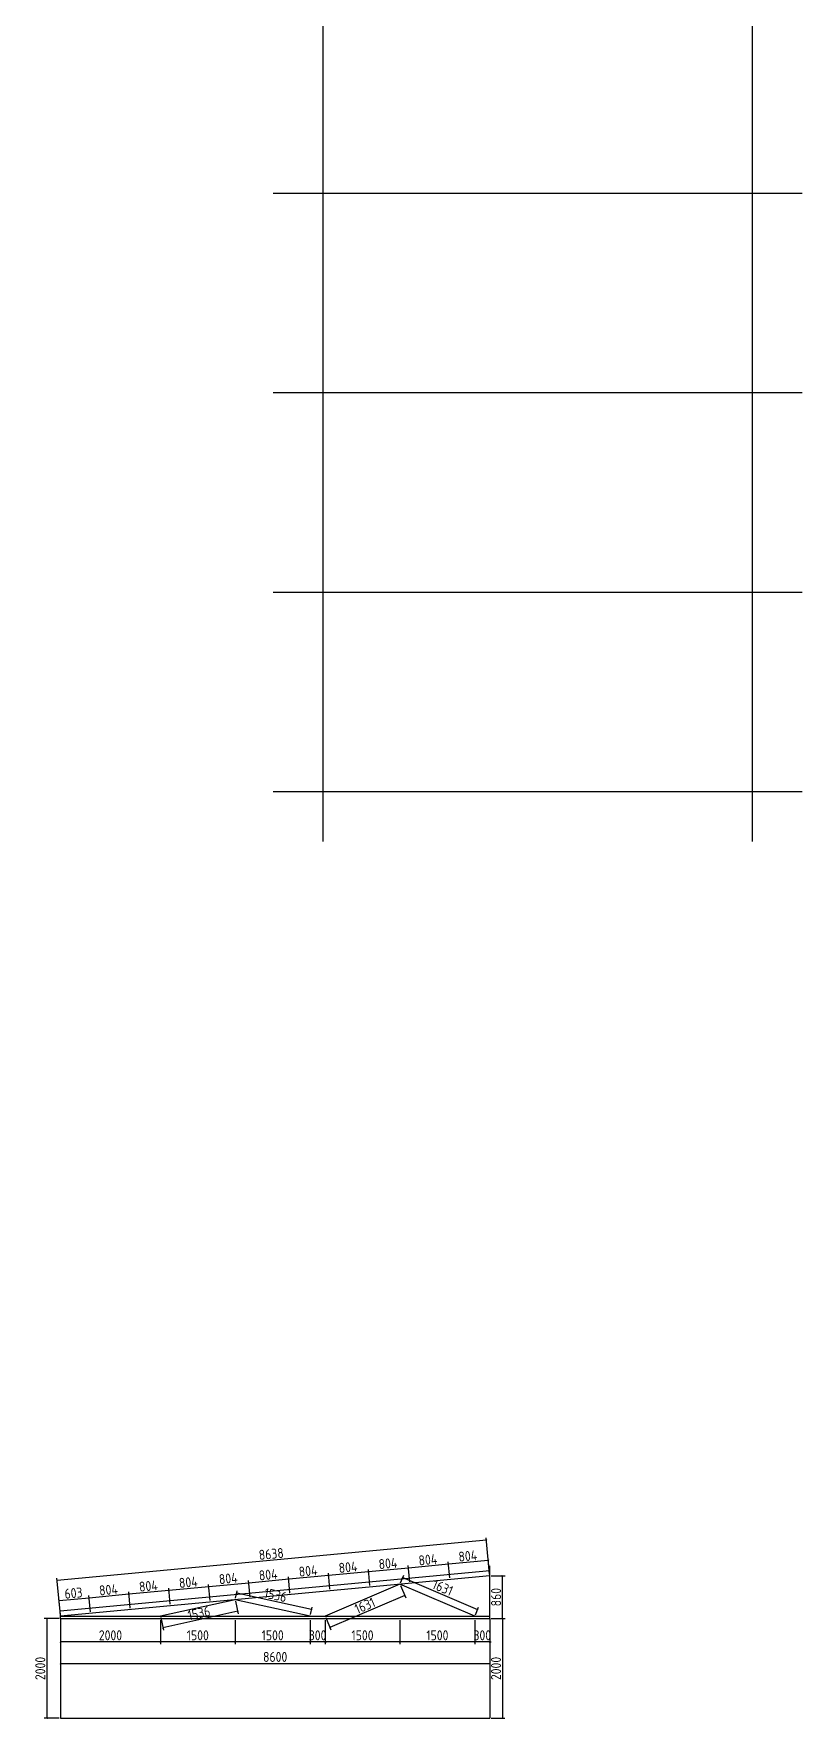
# Model space of a CAD drawing. Extents: x 2650716 to 2715620, y 1065593 to 1133200.
# Drawn here: x 2700222 to 2715620, y 1065593 to 1099396 of the extents above; entities that cross this region are included whole.
import ezdxf

# ---------------------------------------------------------------- set-up
doc = ezdxf.new("R2010")
doc.units = 0
doc.header["$LTSCALE"] = 1000
doc.header["$MEASUREMENT"] = 0
doc.layers.add('DOTE', color=1, linetype='Continuous')
doc.styles.get("Standard").update_dxf_attribs({"font": 'gbenor.shx', "bigfont": 'gbcbig.shx'})
doc.dimstyles.get("Standard").update_dxf_attribs({"dimscale": 100, "dimtxt": 2, "dimasz": 0.3, "dimexe": 0.5, "dimexo": 0.3, "dimgap": 0.3, "dimtad": 1, "dimdec": 0, "dimzin": 0, "dimdsep": 46, "dimtxsty": 'Standard', "dimblk": 'ARCHTICK', "dimcen": 0.09, "dimadec": 0, "dimazin": 0, "dimtfac": 1, "dimtdec": 0, "dimtix": 1, "dimtmove": 2, "dimatfit": 3, "dimfxl": 1, "dimtolj": 1, "dimtzin": 0, "dimarcsym": 0})

# ---------------------------------------------------------------- blocks, each defined once
blk = doc.blocks.new('_ArchTick')
at = {"color": 0, "linetype": 'ByBlock', "const_width": 0.4}
blk.add_lwpolyline([(-0.5, -0.5), (0.5, 0.5)], dxfattribs=at)
blk = doc.blocks.new('*D9025')
at = {"color": 3, "lineweight": -2}
for p, q in [((2700759, 1067582), (2700759, 1066663.5)), ((2709359, 1067582), (2709359, 1066663.5)), ((2700759, 1066713.5), (2709359, 1066713.5))]:
    blk.add_line(p, q, dxfattribs=at)
at = {"layer": 'Defpoints', "color": 0}
for p in [(2700759, 1067612), (2709359, 1067612), (2709359, 1066713.5)]:
    blk.add_point(p, dxfattribs=at)
at = {"color": 3, "lineweight": -2, "xscale": 30, "yscale": 30, "zscale": 30, "rotation": 180}
blk.add_blockref('_ArchTick', (2700759, 1066713.5), dxfattribs=at)
at = {"color": 3, "lineweight": -2, "xscale": 30, "yscale": 30, "zscale": 30}
blk.add_blockref('_ArchTick', (2709359, 1066713.5), dxfattribs=at)
at = {"color": 0, "insert": (2705059, 1066843.5), "char_height": 200, "attachment_point": 5}
blk.add_mtext('\\A1;8600', dxfattribs=at)
blk = doc.blocks.new('*D9038')
at = {"color": 3, "lineweight": -2}
for p, q in [((2709059, 1067582), (2709059, 1067097)), ((2709359, 1067582), (2709359, 1067097)), ((2709059, 1067147), (2709029, 1067147)), ((2709359, 1067147), (2709059, 1067147)), ((2709359, 1067147), (2709389, 1067147))]:
    blk.add_line(p, q, dxfattribs=at)
at = {"layer": 'Defpoints', "color": 0}
for p in [(2709059, 1067612), (2709359, 1067612), (2709059, 1067147)]:
    blk.add_point(p, dxfattribs=at)
at = {"color": 3, "lineweight": -2, "xscale": 30, "yscale": 30, "zscale": 30}
blk.add_blockref('_ArchTick', (2709059, 1067147), dxfattribs=at)
at = {"color": 3, "lineweight": -2, "xscale": 30, "yscale": 30, "zscale": 30, "rotation": 180}
blk.add_blockref('_ArchTick', (2709359, 1067147), dxfattribs=at)
at = {"color": 0, "insert": (2709209, 1067277), "char_height": 200, "attachment_point": 5}
blk.add_mtext('\\A1;300', dxfattribs=at)
blk = doc.blocks.new('*D9039')
at = {"color": 3, "lineweight": -2}
for p, q in [((2707559, 1067582), (2707559, 1067097)), ((2709059, 1067582), (2709059, 1067097)), ((2709059, 1067147), (2707559, 1067147))]:
    blk.add_line(p, q, dxfattribs=at)
at = {"layer": 'Defpoints', "color": 0}
for p in [(2707559, 1067612), (2709059, 1067612), (2707559, 1067147)]:
    blk.add_point(p, dxfattribs=at)
at = {"color": 3, "lineweight": -2, "xscale": 30, "yscale": 30, "zscale": 30, "rotation": 180}
blk.add_blockref('_ArchTick', (2707559, 1067147), dxfattribs=at)
at = {"color": 3, "lineweight": -2, "xscale": 30, "yscale": 30, "zscale": 30}
blk.add_blockref('_ArchTick', (2709059, 1067147), dxfattribs=at)
at = {"color": 0, "insert": (2708309, 1067277), "char_height": 200, "attachment_point": 5}
blk.add_mtext('\\A1;1500', dxfattribs=at)
blk = doc.blocks.new('*D9040')
at = {"color": 3, "lineweight": -2}
for p, q in [((2706059, 1067582), (2706059, 1067097)), ((2707559, 1067582), (2707559, 1067097)), ((2707559, 1067147), (2706059, 1067147))]:
    blk.add_line(p, q, dxfattribs=at)
at = {"layer": 'Defpoints', "color": 0}
for p in [(2706059, 1067612), (2707559, 1067612), (2706059, 1067147)]:
    blk.add_point(p, dxfattribs=at)
at = {"color": 3, "lineweight": -2, "xscale": 30, "yscale": 30, "zscale": 30, "rotation": 180}
blk.add_blockref('_ArchTick', (2706059, 1067147), dxfattribs=at)
at = {"color": 3, "lineweight": -2, "xscale": 30, "yscale": 30, "zscale": 30}
blk.add_blockref('_ArchTick', (2707559, 1067147), dxfattribs=at)
at = {"color": 0, "insert": (2706809, 1067277), "char_height": 200, "attachment_point": 5}
blk.add_mtext('\\A1;1500', dxfattribs=at)
blk = doc.blocks.new('*D9041')
at = {"color": 3, "lineweight": -2}
for p, q in [((2705759, 1067582), (2705759, 1067097)), ((2706059, 1067582), (2706059, 1067097)), ((2705759, 1067147), (2705729, 1067147)), ((2706059, 1067147), (2705759, 1067147)), ((2706059, 1067147), (2706089, 1067147))]:
    blk.add_line(p, q, dxfattribs=at)
at = {"layer": 'Defpoints', "color": 0}
for p in [(2705759, 1067612), (2706059, 1067612), (2705759, 1067147)]:
    blk.add_point(p, dxfattribs=at)
at = {"color": 3, "lineweight": -2, "xscale": 30, "yscale": 30, "zscale": 30}
blk.add_blockref('_ArchTick', (2705759, 1067147), dxfattribs=at)
at = {"color": 3, "lineweight": -2, "xscale": 30, "yscale": 30, "zscale": 30, "rotation": 180}
blk.add_blockref('_ArchTick', (2706059, 1067147), dxfattribs=at)
at = {"color": 0, "insert": (2705909, 1067277), "char_height": 200, "attachment_point": 5}
blk.add_mtext('\\A1;300', dxfattribs=at)
blk = doc.blocks.new('*D9042')
at = {"color": 3, "lineweight": -2}
for p, q in [((2704259, 1067582), (2704259, 1067097)), ((2705759, 1067582), (2705759, 1067097)), ((2705759, 1067147), (2704259, 1067147))]:
    blk.add_line(p, q, dxfattribs=at)
at = {"layer": 'Defpoints', "color": 0}
for p in [(2704259, 1067612), (2705759, 1067612), (2704259, 1067147)]:
    blk.add_point(p, dxfattribs=at)
at = {"color": 3, "lineweight": -2, "xscale": 30, "yscale": 30, "zscale": 30, "rotation": 180}
blk.add_blockref('_ArchTick', (2704259, 1067147), dxfattribs=at)
at = {"color": 3, "lineweight": -2, "xscale": 30, "yscale": 30, "zscale": 30}
blk.add_blockref('_ArchTick', (2705759, 1067147), dxfattribs=at)
at = {"color": 0, "insert": (2705009, 1067277), "char_height": 200, "attachment_point": 5}
blk.add_mtext('\\A1;1500', dxfattribs=at)
blk = doc.blocks.new('*D9043')
at = {"color": 3, "lineweight": -2}
for p, q in [((2702759, 1067582), (2702759, 1067097)), ((2704259, 1067582), (2704259, 1067097)), ((2704259, 1067147), (2702759, 1067147))]:
    blk.add_line(p, q, dxfattribs=at)
at = {"layer": 'Defpoints', "color": 0}
for p in [(2702759, 1067612), (2704259, 1067612), (2702759, 1067147)]:
    blk.add_point(p, dxfattribs=at)
at = {"color": 3, "lineweight": -2, "xscale": 30, "yscale": 30, "zscale": 30, "rotation": 180}
blk.add_blockref('_ArchTick', (2702759, 1067147), dxfattribs=at)
at = {"color": 3, "lineweight": -2, "xscale": 30, "yscale": 30, "zscale": 30}
blk.add_blockref('_ArchTick', (2704259, 1067147), dxfattribs=at)
at = {"color": 0, "insert": (2703509, 1067277), "char_height": 200, "attachment_point": 5}
blk.add_mtext('\\A1;1500', dxfattribs=at)
blk = doc.blocks.new('*D9044')
at = {"color": 3, "lineweight": -2}
for p, q in [((2700759, 1067552), (2700759, 1067097)), ((2702759, 1067582), (2702759, 1067097)), ((2702759, 1067147), (2700759, 1067147))]:
    blk.add_line(p, q, dxfattribs=at)
at = {"layer": 'Defpoints', "color": 0}
for p in [(2700759, 1067582), (2702759, 1067612), (2700759, 1067147)]:
    blk.add_point(p, dxfattribs=at)
at = {"color": 3, "lineweight": -2, "xscale": 30, "yscale": 30, "zscale": 30, "rotation": 180}
blk.add_blockref('_ArchTick', (2700759, 1067147), dxfattribs=at)
at = {"color": 3, "lineweight": -2, "xscale": 30, "yscale": 30, "zscale": 30}
blk.add_blockref('_ArchTick', (2702759, 1067147), dxfattribs=at)
at = {"color": 0, "insert": (2701759, 1067277), "char_height": 200, "attachment_point": 5}
blk.add_mtext('\\A1;2000', dxfattribs=at)
blk = doc.blocks.new('*D9045')
at = {"color": 3, "lineweight": -2}
for p, q in [((2700729, 1067612), (2700433, 1067612)), ((2700483, 1067612), (2700483, 1065612)), ((2700729, 1065612), (2700433, 1065612))]:
    blk.add_line(p, q, dxfattribs=at)
at = {"layer": 'Defpoints', "color": 0}
for p in [(2700759, 1067612), (2700483, 1065612), (2700759, 1065612)]:
    blk.add_point(p, dxfattribs=at)
at = {"color": 3, "lineweight": -2, "xscale": 30, "yscale": 30, "zscale": 30}
for p, rotation in [((2700483, 1067612), 90), ((2700483, 1065612), 270)]:
    blk.add_blockref('_ArchTick', p, dxfattribs=dict(at, rotation=rotation))
at = {"color": 0, "insert": (2700353, 1066612), "char_height": 200, "attachment_point": 5, "rotation": 90}
blk.add_mtext('\\A1;2000', dxfattribs=at)
blk = doc.blocks.new('*D9046')
at = {"color": 3, "lineweight": -2}
for p, q in [((2709389, 1067612), (2709664, 1067612)), ((2709614, 1067612), (2709614, 1065612)), ((2709389, 1065612), (2709664, 1065612))]:
    blk.add_line(p, q, dxfattribs=at)
at = {"layer": 'Defpoints', "color": 0}
for p in [(2709359, 1067612), (2709359, 1065612), (2709614, 1065612)]:
    blk.add_point(p, dxfattribs=at)
at = {"color": 3, "lineweight": -2, "xscale": 30, "yscale": 30, "zscale": 30}
for p, rotation in [((2709614, 1067612), 90), ((2709614, 1065612), 270)]:
    blk.add_blockref('_ArchTick', p, dxfattribs=dict(at, rotation=rotation))
at = {"color": 0, "insert": (2709484, 1066612), "char_height": 200, "attachment_point": 5, "rotation": 90}
blk.add_mtext('\\A1;2000', dxfattribs=at)
blk = doc.blocks.new('*D9214')
at = {"color": 3, "lineweight": -2}
for p, q in [((2708556, 1068427), (2708526, 1068751)), ((2709330, 1068777), (2708530, 1068701)), ((2709356, 1068502), (2709326, 1068827))]:
    blk.add_line(p, q, dxfattribs=at)
at = {"layer": 'Defpoints', "color": 0}
for p in [(2708530, 1068701), (2708559, 1068397), (2709359, 1068472)]:
    blk.add_point(p, dxfattribs=at)
at = {"color": 3, "lineweight": -2, "xscale": 30, "yscale": 30, "zscale": 30}
for p, rotation in [((2708530, 1068701), 185.3805899930239), ((2709330, 1068777), 5.380589993023871)]:
    blk.add_blockref('_ArchTick', p, dxfattribs=dict(at, rotation=rotation))
at = {"color": 0, "insert": (2708918, 1068868), "char_height": 200, "attachment_point": 5, "rotation": 5.3806}
blk.add_mtext('\\A1;804', dxfattribs=at)
blk = doc.blocks.new('*D9215')
at = {"color": 3, "lineweight": -2}
for p, q in [((2707756, 1068351), (2707726, 1068676)), ((2708530, 1068701), (2707730, 1068626)), ((2708556, 1068427), (2708526, 1068751))]:
    blk.add_line(p, q, dxfattribs=at)
at = {"layer": 'Defpoints', "color": 0}
for p in [(2707730, 1068626), (2707759, 1068321), (2708559, 1068397)]:
    blk.add_point(p, dxfattribs=at)
at = {"color": 3, "lineweight": -2, "xscale": 30, "yscale": 30, "zscale": 30}
for p, rotation in [((2707730, 1068626), 185.3805899930239), ((2708530, 1068701), 5.380589993023871)]:
    blk.add_blockref('_ArchTick', p, dxfattribs=dict(at, rotation=rotation))
at = {"color": 0, "insert": (2708118, 1068793), "char_height": 200, "attachment_point": 5, "rotation": 5.3806}
blk.add_mtext('\\A1;804', dxfattribs=at)
blk = doc.blocks.new('*D9216')
at = {"color": 3, "lineweight": -2}
for p, q in [((2706956, 1068276), (2706926, 1068600)), ((2707730, 1068626), (2706930, 1068551)), ((2707756, 1068351), (2707726, 1068676))]:
    blk.add_line(p, q, dxfattribs=at)
at = {"layer": 'Defpoints', "color": 0}
for p in [(2706930, 1068551), (2706959, 1068246), (2707759, 1068321)]:
    blk.add_point(p, dxfattribs=at)
at = {"color": 3, "lineweight": -2, "xscale": 30, "yscale": 30, "zscale": 30}
for p, rotation in [((2706930, 1068551), 185.3805899930239), ((2707730, 1068626), 5.380589993023871)]:
    blk.add_blockref('_ArchTick', p, dxfattribs=dict(at, rotation=rotation))
at = {"color": 0, "insert": (2707318, 1068718), "char_height": 200, "attachment_point": 5, "rotation": 5.3806}
blk.add_mtext('\\A1;804', dxfattribs=at)
blk = doc.blocks.new('*D9217')
at = {"color": 3, "lineweight": -2}
for p, q in [((2706156, 1068200), (2706126, 1068525)), ((2706930, 1068551), (2706130, 1068475)), ((2706956, 1068276), (2706926, 1068600))]:
    blk.add_line(p, q, dxfattribs=at)
at = {"layer": 'Defpoints', "color": 0}
for p in [(2706130, 1068475), (2706959, 1068246), (2706159, 1068171)]:
    blk.add_point(p, dxfattribs=at)
at = {"color": 3, "lineweight": -2, "xscale": 30, "yscale": 30, "zscale": 30}
for p, rotation in [((2706930, 1068551), 5.380589993023871), ((2706130, 1068475), 185.3805899930239)]:
    blk.add_blockref('_ArchTick', p, dxfattribs=dict(at, rotation=rotation))
at = {"color": 0, "insert": (2706518, 1068642), "char_height": 200, "attachment_point": 5, "rotation": 5.3806}
blk.add_mtext('\\A1;804', dxfattribs=at)
blk = doc.blocks.new('*D9218')
at = {"color": 3, "lineweight": -2}
for p, q in [((2706156, 1068200), (2706126, 1068525)), ((2705356, 1068125), (2705326, 1068450)), ((2706130, 1068475), (2705330, 1068400))]:
    blk.add_line(p, q, dxfattribs=at)
at = {"layer": 'Defpoints', "color": 0}
for p in [(2705330, 1068400), (2705359, 1068095), (2706159, 1068171)]:
    blk.add_point(p, dxfattribs=at)
at = {"color": 3, "lineweight": -2, "xscale": 30, "yscale": 30, "zscale": 30}
for p, rotation in [((2705330, 1068400), 185.3805899930239), ((2706130, 1068475), 5.380589993023871)]:
    blk.add_blockref('_ArchTick', p, dxfattribs=dict(at, rotation=rotation))
at = {"color": 0, "insert": (2705718, 1068567), "char_height": 200, "attachment_point": 5, "rotation": 5.3806}
blk.add_mtext('\\A1;804', dxfattribs=at)
blk = doc.blocks.new('*D9219')
at = {"color": 3, "lineweight": -2}
for p, q in [((2704556, 1068050), (2704526, 1068374)), ((2705330, 1068400), (2704530, 1068325)), ((2705356, 1068125), (2705326, 1068450))]:
    blk.add_line(p, q, dxfattribs=at)
at = {"layer": 'Defpoints', "color": 0}
for p in [(2704530, 1068325), (2704559, 1068020), (2705359, 1068095)]:
    blk.add_point(p, dxfattribs=at)
at = {"color": 3, "lineweight": -2, "xscale": 30, "yscale": 30, "zscale": 30}
for p, rotation in [((2704530, 1068325), 185.3805899930239), ((2705330, 1068400), 5.380589993023871)]:
    blk.add_blockref('_ArchTick', p, dxfattribs=dict(at, rotation=rotation))
at = {"color": 0, "insert": (2704918, 1068492), "char_height": 200, "attachment_point": 5, "rotation": 5.3806}
blk.add_mtext('\\A1;804', dxfattribs=at)
blk = doc.blocks.new('*D9220')
at = {"color": 3, "lineweight": -2}
for p, q in [((2703756, 1067974), (2703726, 1068299)), ((2704530, 1068325), (2703730, 1068249)), ((2704556, 1068050), (2704526, 1068374))]:
    blk.add_line(p, q, dxfattribs=at)
at = {"layer": 'Defpoints', "color": 0}
for p in [(2703730, 1068249), (2703759, 1067945), (2704559, 1068020)]:
    blk.add_point(p, dxfattribs=at)
at = {"color": 3, "lineweight": -2, "xscale": 30, "yscale": 30, "zscale": 30}
for p, rotation in [((2703730, 1068249), 185.3805899930239), ((2704530, 1068325), 5.380589993023871)]:
    blk.add_blockref('_ArchTick', p, dxfattribs=dict(at, rotation=rotation))
at = {"color": 0, "insert": (2704118, 1068416), "char_height": 200, "attachment_point": 5, "rotation": 5.3806}
blk.add_mtext('\\A1;804', dxfattribs=at)
blk = doc.blocks.new('*D9221')
at = {"color": 3, "lineweight": -2}
for p, q in [((2702956, 1067899), (2702926, 1068224)), ((2703730, 1068249), (2702930, 1068174)), ((2703756, 1067974), (2703726, 1068299))]:
    blk.add_line(p, q, dxfattribs=at)
at = {"layer": 'Defpoints', "color": 0}
for p in [(2702930, 1068174), (2702959, 1067869), (2703759, 1067945)]:
    blk.add_point(p, dxfattribs=at)
at = {"color": 3, "lineweight": -2, "xscale": 30, "yscale": 30, "zscale": 30}
for p, rotation in [((2702930, 1068174), 185.3805899930239), ((2703730, 1068249), 5.380589993023871)]:
    blk.add_blockref('_ArchTick', p, dxfattribs=dict(at, rotation=rotation))
at = {"color": 0, "insert": (2703318, 1068341), "char_height": 200, "attachment_point": 5, "rotation": 5.3806}
blk.add_mtext('\\A1;804', dxfattribs=at)
blk = doc.blocks.new('*D9222')
at = {"color": 3, "lineweight": -2}
for p, q in [((2702956, 1067899), (2702926, 1068224)), ((2702156, 1067824), (2702126, 1068148)), ((2702930, 1068174), (2702130, 1068099))]:
    blk.add_line(p, q, dxfattribs=at)
at = {"layer": 'Defpoints', "color": 0}
for p in [(2702130, 1068099), (2702959, 1067869), (2702159, 1067794)]:
    blk.add_point(p, dxfattribs=at)
at = {"color": 3, "lineweight": -2, "xscale": 30, "yscale": 30, "zscale": 30}
for p, rotation in [((2702930, 1068174), 5.380589993023871), ((2702130, 1068099), 185.3805899930239)]:
    blk.add_blockref('_ArchTick', p, dxfattribs=dict(at, rotation=rotation))
at = {"color": 0, "insert": (2702518, 1068266), "char_height": 200, "attachment_point": 5, "rotation": 5.3806}
blk.add_mtext('\\A1;804', dxfattribs=at)
blk = doc.blocks.new('*D9223')
at = {"color": 3, "lineweight": -2}
for p, q in [((2701356, 1067748), (2701326, 1068073)), ((2702130, 1068099), (2701330, 1068023)), ((2702156, 1067824), (2702126, 1068148))]:
    blk.add_line(p, q, dxfattribs=at)
at = {"layer": 'Defpoints', "color": 0}
for p in [(2701330, 1068023), (2701359, 1067719), (2702159, 1067794)]:
    blk.add_point(p, dxfattribs=at)
at = {"color": 3, "lineweight": -2, "xscale": 30, "yscale": 30, "zscale": 30}
for p, rotation in [((2701330, 1068023), 185.3805899930239), ((2702130, 1068099), 5.380589993023871)]:
    blk.add_blockref('_ArchTick', p, dxfattribs=dict(at, rotation=rotation))
at = {"color": 0, "insert": (2701718, 1068190), "char_height": 200, "attachment_point": 5, "rotation": 5.3806}
blk.add_mtext('\\A1;804', dxfattribs=at)
blk = doc.blocks.new('*D9224')
at = {"color": 3, "lineweight": -2}
for p, q in [((2700756, 1067692), (2700726, 1068017)), ((2701330, 1068023), (2700730, 1067967)), ((2701356, 1067748), (2701326, 1068073))]:
    blk.add_line(p, q, dxfattribs=at)
at = {"layer": 'Defpoints', "color": 0}
for p in [(2700730, 1067967), (2700759, 1067662), (2701359, 1067719)]:
    blk.add_point(p, dxfattribs=at)
at = {"color": 3, "lineweight": -2, "xscale": 30, "yscale": 30, "zscale": 30}
for p, rotation in [((2700730, 1067967), 185.3805899930239), ((2701330, 1068023), 5.380589993023871)]:
    blk.add_blockref('_ArchTick', p, dxfattribs=dict(at, rotation=rotation))
at = {"color": 0, "insert": (2701018, 1068124), "char_height": 200, "attachment_point": 5, "rotation": 5.3806}
blk.add_mtext('\\A1;603', dxfattribs=at)
blk = doc.blocks.new('*D9225')
at = {"color": 3, "lineweight": -2}
for p, q in [((2709389, 1068472), (2709664.5, 1068472)), ((2709614.5, 1067612), (2709614.5, 1068472)), ((2709389, 1067612), (2709664.5, 1067612))]:
    blk.add_line(p, q, dxfattribs=at)
at = {"layer": 'Defpoints', "color": 0}
for p in [(2709359, 1068472), (2709614.5, 1068472), (2709359, 1067612)]:
    blk.add_point(p, dxfattribs=at)
at = {"color": 3, "lineweight": -2, "xscale": 30, "yscale": 30, "zscale": 30}
for p, rotation in [((2709614.5, 1068472), 90), ((2709614.5, 1067612), 270)]:
    blk.add_blockref('_ArchTick', p, dxfattribs=dict(at, rotation=rotation))
at = {"color": 0, "insert": (2709484.5, 1068042), "char_height": 200, "attachment_point": 5, "rotation": 90}
blk.add_mtext('\\A1;860', dxfattribs=at)
blk = doc.blocks.new('*D9226')
at = {"color": 0, "lineweight": -2}
for p, q in [((2707571, 1068330), (2707635, 1068480)), ((2707615, 1068434), (2709115, 1067794)), ((2709071, 1067690), (2709135, 1067840))]:
    blk.add_line(p, q, dxfattribs=at)
at = {"layer": 'Defpoints', "color": 0}
for p in [(2707559, 1068302), (2709059, 1067662), (2709115, 1067794)]:
    blk.add_point(p, dxfattribs=at)
at = {"color": 0, "lineweight": -2, "xscale": 30, "yscale": 30, "zscale": 30}
for p, rotation in [((2707615, 1068434), 156.8786448197297), ((2709115, 1067794), 336.8786448197297)]:
    blk.add_blockref('_ArchTick', p, dxfattribs=dict(at, rotation=rotation))
at = {"color": 0, "insert": (2708416, 1068234), "char_height": 200, "attachment_point": 5, "rotation": 336.8786}
blk.add_mtext('\\A1;1631', dxfattribs=at)
blk = doc.blocks.new('*D9227')
at = {"color": 0, "lineweight": -2}
for p, q in [((2707571, 1068275), (2707676, 1068028)), ((2707657, 1068074), (2706157, 1067433)), ((2706071, 1067634), (2706176, 1067387))]:
    blk.add_line(p, q, dxfattribs=at)
at = {"layer": 'Defpoints', "color": 0}
for p in [(2707559, 1068302), (2706059, 1067662), (2706157, 1067433)]:
    blk.add_point(p, dxfattribs=at)
at = {"color": 0, "lineweight": -2, "xscale": 30, "yscale": 30, "zscale": 30}
for p, rotation in [((2707657, 1068074), 23.12135518027031), ((2706157, 1067433), 203.1213551802703)]:
    blk.add_blockref('_ArchTick', p, dxfattribs=dict(at, rotation=rotation))
at = {"color": 0, "insert": (2706856, 1067873), "char_height": 200, "attachment_point": 5, "rotation": 23.1214}
blk.add_mtext('\\A1;1631', dxfattribs=at)
blk = doc.blocks.new('*D9228')
at = {"color": 0, "lineweight": -2}
for p, q in [((2704265, 1068021), (2704298, 1068170)), ((2705788, 1067792), (2704288, 1068122)), ((2705765, 1067691), (2705798, 1067841))]:
    blk.add_line(p, q, dxfattribs=at)
at = {"layer": 'Defpoints', "color": 0}
for p in [(2704259, 1067992), (2704288, 1068122), (2705759, 1067662)]:
    blk.add_point(p, dxfattribs=at)
at = {"color": 0, "lineweight": -2, "xscale": 30, "yscale": 30, "zscale": 30}
for p, rotation in [((2704288, 1068122), 167.6052915545863), ((2705788, 1067792), 347.6052915545863)]:
    blk.add_blockref('_ArchTick', p, dxfattribs=dict(at, rotation=rotation))
at = {"color": 0, "insert": (2705065, 1068084), "char_height": 200, "attachment_point": 5, "rotation": 347.6053}
blk.add_mtext('\\A1;1536', dxfattribs=at)
blk = doc.blocks.new('*D9229')
at = {"color": 0, "lineweight": -2}
for p, q in [((2704265, 1067962), (2704321, 1067709)), ((2702765, 1067633), (2702821, 1067379)), ((2704310, 1067758), (2702810, 1067428))]:
    blk.add_line(p, q, dxfattribs=at)
at = {"layer": 'Defpoints', "color": 0}
for p in [(2704259, 1067992), (2702759, 1067662), (2702810, 1067428)]:
    blk.add_point(p, dxfattribs=at)
at = {"color": 0, "lineweight": -2, "xscale": 30, "yscale": 30, "zscale": 30}
for p, rotation in [((2704310, 1067758), 12.39470844541375), ((2702810, 1067428), 192.3947084454137)]:
    blk.add_blockref('_ArchTick', p, dxfattribs=dict(at, rotation=rotation))
at = {"color": 0, "insert": (2703532, 1067720), "char_height": 200, "attachment_point": 5, "rotation": 12.3947}
blk.add_mtext('\\A1;1536', dxfattribs=at)
blk = doc.blocks.new('*D9230')
at = {"color": 3, "lineweight": -2}
for p, q in [((2709356, 1068502), (2709287, 1069234)), ((2709292, 1069184), (2700692, 1068374)), ((2700756, 1067692), (2700687, 1068424))]:
    blk.add_line(p, q, dxfattribs=at)
at = {"layer": 'Defpoints', "color": 0}
for p in [(2700692, 1068374), (2709359, 1068472), (2700759, 1067662)]:
    blk.add_point(p, dxfattribs=at)
at = {"color": 3, "lineweight": -2, "xscale": 30, "yscale": 30, "zscale": 30}
for p, rotation in [((2709292, 1069184), 5.380589993016915), ((2700692, 1068374), 185.3805899930169)]:
    blk.add_blockref('_ArchTick', p, dxfattribs=dict(at, rotation=rotation))
at = {"color": 0, "insert": (2704980, 1068909), "char_height": 200, "attachment_point": 5, "rotation": 5.3806}
blk.add_mtext('\\A1;8638', dxfattribs=at)

msp = doc.modelspace()

# ---------------------------------------------------------------- linework, layer by layer
for p, q in [((2709359, 1068572.4), (2700749.6, 1067761.6)), ((2709359, 1067612), (2709359, 1068672)), ((2709359, 1068472), (2700759, 1067662)), ((2700759, 1067662), (2700749.6, 1067761.6)), ((2700759, 1067662), (2709359, 1067662)), ((2700759, 1067612), (2700759, 1067662)), ((2700759, 1067612), (2709359, 1067612)), ((2700759, 1067612), (2700759, 1065612)), ((2701459, 1067612), (2709359, 1067612)), ((2709359, 1067612), (2709359, 1065612)), ((2700759, 1065612), (2709359, 1065612))]:
    msp.add_line(p, q)
at = {"color": 2}
for p, q in [((2707559, 1068302.5), (2706059, 1067662)), ((2709059, 1067662), (2707559, 1068302.5)), ((2704259, 1067991.7), (2702759, 1067662)), ((2705759, 1067662), (2704259, 1067991.7))]:
    msp.add_line(p, q, dxfattribs=at)
at = {"layer": 'DOTE'}
for p, q in [((2706020, 1083199.5), (2706020, 1133199.5)), ((2714620, 1083199.5), (2714620, 1133199.5)), ((2705020, 1096199.5), (2715620, 1096199.5)), ((2705020, 1092199.5), (2715620, 1092199.5)), ((2705020, 1088199.5), (2715620, 1088199.5)), ((2705020, 1084199.5), (2715620, 1084199.5))]:
    msp.add_line(p, q, dxfattribs=at)

# ---------------------------------------------------------------- dimensions: what is measured, and where the dimension line sits
for p1, p2, distance, picture, middle in [((2709359, 1068472), (2700759, 1067662), -715.3, '*D9230', (2704979.7, 1068908.6)), ((2709359, 1068472), (2708559, 1068396.7), -306.1, '*D9214', (2708918.1, 1068868.5)), ((2709359, 1067612), (2709359, 1068472), -255.5, '*D9225', (2709484.5, 1068042)), ((2700759, 1067612), (2709359, 1067612), -898.5, '*D9025', (2705059, 1066843.5))]:
    dim = msp.add_aligned_dim(p1=p1, p2=p2, distance=distance, dimstyle='Standard', override={"dimclrd": 3, "dimclre": 3})
    dim.commit()
    dim.dimension.update_dxf_attribs({"geometry": picture, "text_midpoint": middle})
for base, p1, p2, angle, picture, middle in [((2706930.3, 1068550.7), (2707759, 1068321.3), (2706959, 1068246), 5.38059, '*D9216', (2707318.1, 1068717.8)), ((2707730.3, 1068626), (2708559, 1068396.7), (2707759, 1068321.3), 5.38059, '*D9215', (2708118.1, 1068793.1)), ((2703730.3, 1068249.3), (2704559, 1068019.9), (2703759, 1067944.6), 5.38059, '*D9220', (2704118.1, 1068416.4)), ((2704530.3, 1068324.6), (2705359, 1068095.3), (2704559, 1068019.9), 5.38059, '*D9219', (2704918.1, 1068491.8)), ((2705330.3, 1068400), (2706159, 1068170.6), (2705359, 1068095.3), 5.38059, '*D9218', (2705718.1, 1068567.1)), ((2706130.3, 1068475.3), (2706959, 1068246), (2706159, 1068170.6), 5.38059, '*D9217', (2706518.1, 1068642.4)), ((2700730.3, 1067966.7), (2701359, 1067718.5), (2700759, 1067662), 5.38059, '*D9224', (2701018.1, 1068124.4)), ((2701330.3, 1068023.3), (2702159, 1067793.9), (2701359, 1067718.5), 5.38059, '*D9223', (2701718.1, 1068190.4)), ((2702130.3, 1068098.6), (2702959, 1067869.2), (2702159, 1067793.9), 5.38059, '*D9222', (2702518.1, 1068265.7)), ((2702930.3, 1068174), (2703759, 1067944.6), (2702959, 1067869.2), 5.38059, '*D9221', (2703318.1, 1068341.1)), ((2700483, 1065612), (2700759, 1067612), (2700759, 1065612), 90, '*D9045', (2700353, 1066612)), ((2709614, 1065612), (2709359, 1067612), (2709359, 1065612), 90, '*D9046', (2709484, 1066612))]:
    dim = msp.add_linear_dim(base=base, p1=p1, p2=p2, angle=angle, dimstyle='Standard', override={"dimclrd": 3, "dimclre": 3})
    dim.commit()
    dim.dimension.update_dxf_attribs({"geometry": picture, "text_midpoint": middle})
at = {"color": 2}
for p1, p2, distance, picture, middle in [((2705759, 1067662), (2704259, 1067991.7), -133, '*D9228', (2705065.4, 1068083.7)), ((2707559, 1068302.5), (2706059, 1067662), 248.7, '*D9227', (2706855.6, 1067873.1)), ((2707559, 1068302.5), (2709059, 1067662), 143.4, '*D9226', (2708416.4, 1068233.7)), ((2704259, 1067991.7), (2702759, 1067662), 239.4, '*D9229', (2703532.5, 1067719.9))]:
    dim = msp.add_aligned_dim(p1=p1, p2=p2, distance=distance, dimstyle='Standard', dxfattribs=at)
    dim.commit()
    dim.dimension.update_dxf_attribs({"geometry": picture, "text_midpoint": middle})
for base, p1, p2, picture, middle in [((2700759, 1067147), (2702759, 1067612), (2700759, 1067582), '*D9044', (2701759, 1067277)), ((2702759, 1067147), (2704259, 1067612), (2702759, 1067612), '*D9043', (2703509, 1067277)), ((2704259, 1067147), (2705759, 1067612), (2704259, 1067612), '*D9042', (2705009, 1067277)), ((2705759, 1067147), (2706059, 1067612), (2705759, 1067612), '*D9041', (2705909, 1067277)), ((2706059, 1067147), (2707559, 1067612), (2706059, 1067612), '*D9040', (2706809, 1067277)), ((2707559, 1067147), (2709059, 1067612), (2707559, 1067612), '*D9039', (2708309, 1067277)), ((2709059, 1067147), (2709359, 1067612), (2709059, 1067612), '*D9038', (2709209, 1067277))]:
    dim = msp.add_linear_dim(base=base, p1=p1, p2=p2, dimstyle='Standard', override={"dimclrd": 3, "dimclre": 3})
    dim.commit()
    dim.dimension.update_dxf_attribs({"geometry": picture, "text_midpoint": middle})

doc.saveas('drawing.dxf')
